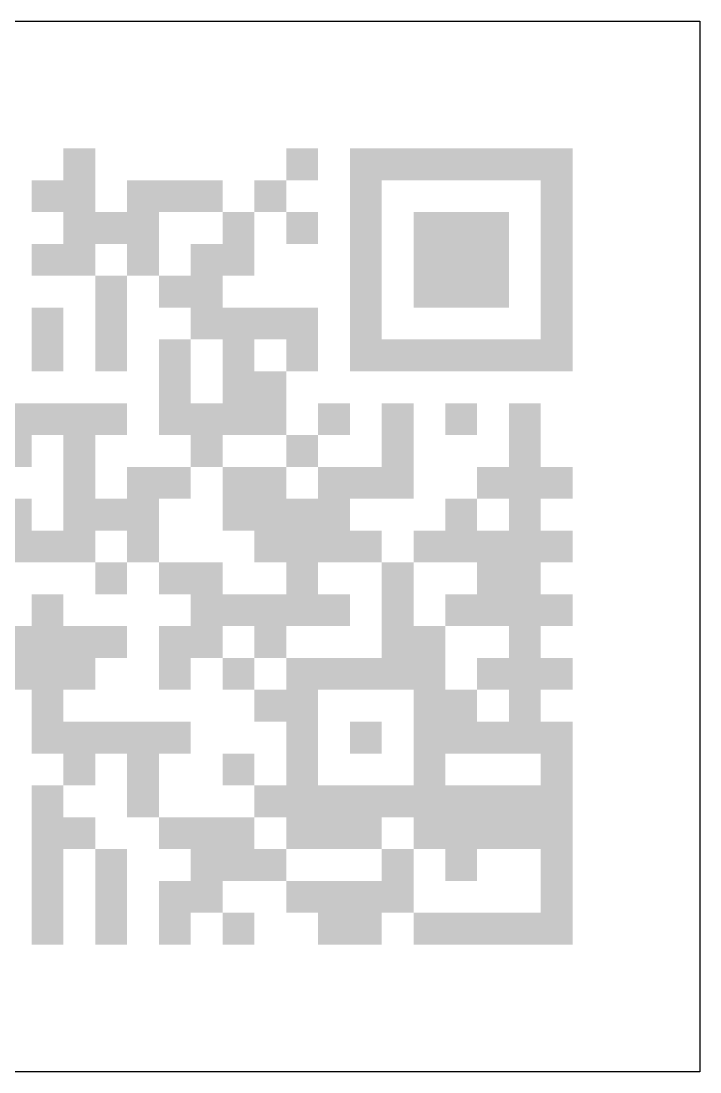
# Paper-space layout 'A3 - Landscape' of a CAD drawing. Header units: millimetres. Extents: x 0 to 420, y 0 to 297.
# Drawn here: x 379.3 to 385.7, y 23.55 to 33.45 of the extents above; entities that cross this region are included whole.
import ezdxf
from ezdxf.enums import TextEntityAlignment as Align

# ---------------------------------------------------------------- set-up
doc = ezdxf.new("R2010")
doc.units = ezdxf.units.MM
for name, color, linetype in [('CDL_TITLE_BLOCK', 7, 'Continuous'), ('CDL_TITLE_BLOCK_CYAN', 4, 'Continuous'), ('CDL_TITLE_BLOCK_RED', 1, 'Continuous')]:
    doc.layers.add(name, color=color, linetype=linetype)
doc.styles.add('RHI_HEADER2017-H1_5', font='arial.ttf', dxfattribs={"height": 1.5})
doc.styles.add('RHI_HEADER2017-H2', font='arial.ttf', dxfattribs={"height": 2})
doc.styles.add('RHI_HEADER2017-H3', font='arial.ttf', dxfattribs={"height": 3})
doc.styles.add('RHI_HEADER2017-H4', font='arial.ttf', dxfattribs={"height": 4})

# ---------------------------------------------------------------- blocks, each defined once
blk = doc.blocks.new('LANDSCAPE_DIN_TITLEBLOCK_REV07_ISO7200')
at = {"layer": 'CDL_TITLE_BLOCK_CYAN'}
h = blk.add_hatch(color=256, dxfattribs=at)
h.dxf.hatch_style = 1
h.paths.add_polyline_path([(-30, 21.9509), (-30, 22.2509), (-30.3, 22.2509), (-30.3, 21.9509)])
h = blk.add_hatch(color=256, dxfattribs=at)
h.dxf.hatch_style = 1
h.paths.add_polyline_path([(-27.9, 21.9509), (-27.9, 22.2509), (-28.2, 22.2509), (-28.2, 21.9509)])
h = blk.add_hatch(color=256, dxfattribs=at)
h.dxf.hatch_style = 1
h.paths.add_polyline_path([(-27.3, 21.9509), (-27.3, 22.2509), (-27.6, 22.2509), (-27.6, 21.9509)])
h = blk.add_hatch(color=256, dxfattribs=at)
h.dxf.hatch_style = 1
h.paths.add_polyline_path([(-27, 22.2509), (-27.3, 22.2509), (-27.3, 21.9509), (-27, 21.9509)])
h = blk.add_hatch(color=256, dxfattribs=at)
h.dxf.hatch_style = 1
h.paths.add_polyline_path([(-26.7, 22.2509), (-27, 22.2509), (-27, 21.9509), (-26.7, 21.9509)])
h = blk.add_hatch(color=256, dxfattribs=at)
h.dxf.hatch_style = 1
h.paths.add_polyline_path([(-26.4, 22.2509), (-26.7, 22.2509), (-26.7, 21.9509), (-26.4, 21.9509)])
h = blk.add_hatch(color=256, dxfattribs=at)
h.dxf.hatch_style = 1
h.paths.add_polyline_path([(-26.1, 21.9509), (-26.1, 22.2509), (-26.4, 22.2509), (-26.4, 21.9509)])
h = blk.add_hatch(color=256, dxfattribs=at)
h.dxf.hatch_style = 1
h.paths.add_polyline_path([(-25.8, 22.2509), (-26.1, 22.2509), (-26.1, 21.9509), (-25.8, 21.9509)])
h = blk.add_hatch(color=256, dxfattribs=at)
h.dxf.hatch_style = 1
h.paths.add_polyline_path([(-25.8, 21.9509), (-25.5, 21.9509), (-25.5, 22.2509), (-25.8, 22.2509)])
h = blk.add_hatch(color=256, dxfattribs=at)
h.dxf.hatch_style = 1
h.paths.add_polyline_path([(-30.3, 21.9509), (-30.6, 21.9509), (-30.6, 21.6509), (-30.3, 21.6509)])
h = blk.add_hatch(color=256, dxfattribs=at)
h.dxf.hatch_style = 1
h.paths.add_polyline_path([(-30, 21.6509), (-30, 21.9509), (-30.3, 21.9509), (-30.3, 21.6509)])
h = blk.add_hatch(color=256, dxfattribs=at)
h.dxf.hatch_style = 1
h.paths.add_polyline_path([(-29.7, 21.6509), (-29.4, 21.6509), (-29.4, 21.9509), (-29.7, 21.9509)])
h = blk.add_hatch(color=256, dxfattribs=at)
h.dxf.hatch_style = 1
h.paths.add_polyline_path([(-29.4, 21.6509), (-29.1, 21.6509), (-29.1, 21.9509), (-29.4, 21.9509)])
h = blk.add_hatch(color=256, dxfattribs=at)
h.dxf.hatch_style = 1
h.paths.add_polyline_path([(-28.8, 21.6509), (-28.8, 21.9509), (-29.1, 21.9509), (-29.1, 21.6509)])
h = blk.add_hatch(color=256, dxfattribs=at)
h.dxf.hatch_style = 1
h.paths.add_polyline_path([(-28.5, 21.6509), (-28.2, 21.6509), (-28.2, 21.9509), (-28.5, 21.9509)])
h = blk.add_hatch(color=256, dxfattribs=at)
h.dxf.hatch_style = 1
h.paths.add_polyline_path([(-27.3, 21.9509), (-27.6, 21.9509), (-27.6, 21.6509), (-27.3, 21.6509)])
h = blk.add_hatch(color=256, dxfattribs=at)
h.dxf.hatch_style = 1
h.paths.add_polyline_path([(-25.8, 21.9509), (-25.8, 21.6509), (-25.5, 21.6509), (-25.5, 21.9509)])
h = blk.add_hatch(color=256, dxfattribs=at)
h.dxf.hatch_style = 1
h.paths.add_polyline_path([(-30, 21.6509), (-30.3, 21.6509), (-30.3, 21.3509), (-30, 21.3509)])
h = blk.add_hatch(color=256, dxfattribs=at)
h.dxf.hatch_style = 1
h.paths.add_polyline_path([(-29.7, 21.3509), (-29.7, 21.6509), (-30, 21.6509), (-30, 21.3509)])
h = blk.add_hatch(color=256, dxfattribs=at)
h.dxf.hatch_style = 1
h.paths.add_polyline_path([(-29.4, 21.6509), (-29.7, 21.6509), (-29.7, 21.3509), (-29.4, 21.3509)])
h = blk.add_hatch(color=256, dxfattribs=at)
h.dxf.hatch_style = 1
h.paths.add_polyline_path([(-28.8, 21.6509), (-28.8, 21.3509), (-28.5, 21.3509), (-28.5, 21.6509)])
h = blk.add_hatch(color=256, dxfattribs=at)
h.dxf.hatch_style = 1
h.paths.add_polyline_path([(-28.2, 21.3509), (-27.9, 21.3509), (-27.9, 21.6509), (-28.2, 21.6509)])
h = blk.add_hatch(color=256, dxfattribs=at)
h.dxf.hatch_style = 1
h.paths.add_polyline_path([(-27.3, 21.6509), (-27.6, 21.6509), (-27.6, 21.3509), (-27.3, 21.3509)])
h = blk.add_hatch(color=256, dxfattribs=at)
h.dxf.hatch_style = 1
h.paths.add_polyline_path([(-26.7, 21.6509), (-27, 21.6509), (-27, 21.3509), (-26.7, 21.3509)])
h = blk.add_hatch(color=256, dxfattribs=at)
h.dxf.hatch_style = 1
h.paths.add_polyline_path([(-26.4, 21.6509), (-26.7, 21.6509), (-26.7, 21.3509), (-26.4, 21.3509)])
h = blk.add_hatch(color=256, dxfattribs=at)
h.dxf.hatch_style = 1
h.paths.add_polyline_path([(-26.1, 21.3509), (-26.1, 21.6509), (-26.4, 21.6509), (-26.4, 21.3509)])
h = blk.add_hatch(color=256, dxfattribs=at)
h.dxf.hatch_style = 1
h.paths.add_polyline_path([(-25.8, 21.3509), (-25.5, 21.3509), (-25.5, 21.6509), (-25.8, 21.6509)])
h = blk.add_hatch(color=256, dxfattribs=at)
h.dxf.hatch_style = 1
h.paths.add_polyline_path([(-30.3, 21.0509), (-30.3, 21.3509), (-30.6, 21.3509), (-30.6, 21.0509)])
h = blk.add_hatch(color=256, dxfattribs=at)
h.dxf.hatch_style = 1
h.paths.add_polyline_path([(-30, 21.0509), (-30, 21.3509), (-30.3, 21.3509), (-30.3, 21.0509)])
h = blk.add_hatch(color=256, dxfattribs=at)
h.dxf.hatch_style = 1
h.paths.add_polyline_path([(-29.7, 21.3509), (-29.7, 21.0509), (-29.4, 21.0509), (-29.4, 21.3509)])
h = blk.add_hatch(color=256, dxfattribs=at)
h.dxf.hatch_style = 1
h.paths.add_polyline_path([(-28.8, 21.0509), (-28.8, 21.3509), (-29.1, 21.3509), (-29.1, 21.0509)])
h = blk.add_hatch(color=256, dxfattribs=at)
h.dxf.hatch_style = 1
h.paths.add_polyline_path([(-28.8, 21.3509), (-28.8, 21.0509), (-28.5, 21.0509), (-28.5, 21.3509)])
h = blk.add_hatch(color=256, dxfattribs=at)
h.dxf.hatch_style = 1
h.paths.add_polyline_path([(-27.6, 21.3509), (-27.6, 21.0509), (-27.3, 21.0509), (-27.3, 21.3509)])
h = blk.add_hatch(color=256, dxfattribs=at)
h.dxf.hatch_style = 1
h.paths.add_polyline_path([(-26.7, 21.3509), (-27, 21.3509), (-27, 21.0509), (-26.7, 21.0509)])
h = blk.add_hatch(color=256, dxfattribs=at)
h.dxf.hatch_style = 1
h.paths.add_polyline_path([(-26.4, 21.3509), (-26.7, 21.3509), (-26.7, 21.0509), (-26.4, 21.0509)])
h = blk.add_hatch(color=256, dxfattribs=at)
h.dxf.hatch_style = 1
h.paths.add_polyline_path([(-26.1, 21.0509), (-26.1, 21.3509), (-26.4, 21.3509), (-26.4, 21.0509)])
h = blk.add_hatch(color=256, dxfattribs=at)
h.dxf.hatch_style = 1
h.paths.add_polyline_path([(-25.8, 21.3509), (-25.8, 21.0509), (-25.5, 21.0509), (-25.5, 21.3509)])
h = blk.add_hatch(color=256, dxfattribs=at)
h.dxf.hatch_style = 1
h.paths.add_polyline_path([(-29.7, 21.0509), (-30, 21.0509), (-30, 20.7509), (-29.7, 20.7509)])
h = blk.add_hatch(color=256, dxfattribs=at)
h.dxf.hatch_style = 1
h.paths.add_polyline_path([(-29.1, 20.7509), (-29.1, 21.0509), (-29.4, 21.0509), (-29.4, 20.7509)])
h = blk.add_hatch(color=256, dxfattribs=at)
h.dxf.hatch_style = 1
h.paths.add_polyline_path([(-28.8, 20.7509), (-28.8, 21.0509), (-29.1, 21.0509), (-29.1, 20.7509)])
h = blk.add_hatch(color=256, dxfattribs=at)
h.dxf.hatch_style = 1
h.paths.add_polyline_path([(-27.6, 21.0509), (-27.6, 20.7509), (-27.3, 20.7509), (-27.3, 21.0509)])
h = blk.add_hatch(color=256, dxfattribs=at)
h.dxf.hatch_style = 1
h.paths.add_polyline_path([(-26.7, 21.0509), (-27, 21.0509), (-27, 20.7509), (-26.7, 20.7509)])
h = blk.add_hatch(color=256, dxfattribs=at)
h.dxf.hatch_style = 1
h.paths.add_polyline_path([(-26.4, 21.0509), (-26.7, 21.0509), (-26.7, 20.7509), (-26.4, 20.7509)])
h = blk.add_hatch(color=256, dxfattribs=at)
h.dxf.hatch_style = 1
h.paths.add_polyline_path([(-26.1, 20.7509), (-26.1, 21.0509), (-26.4, 21.0509), (-26.4, 20.7509)])
h = blk.add_hatch(color=256, dxfattribs=at)
h.dxf.hatch_style = 1
h.paths.add_polyline_path([(-25.5, 21.0509), (-25.8, 21.0509), (-25.8, 20.7509), (-25.5, 20.7509)])
h = blk.add_hatch(color=256, dxfattribs=at)
h.dxf.hatch_style = 1
h.paths.add_polyline_path([(-30.6, 20.7509), (-30.6, 20.4509), (-30.3, 20.4509), (-30.3, 20.7509)])
h = blk.add_hatch(color=256, dxfattribs=at)
h.dxf.hatch_style = 1
h.paths.add_polyline_path([(-29.7, 20.4509), (-29.7, 20.7509), (-30, 20.7509), (-30, 20.4509)])
h = blk.add_hatch(color=256, dxfattribs=at)
h.dxf.hatch_style = 1
h.paths.add_polyline_path([(-28.8, 20.7509), (-29.1, 20.7509), (-29.1, 20.4509), (-28.8, 20.4509)])
h = blk.add_hatch(color=256, dxfattribs=at)
h.dxf.hatch_style = 1
h.paths.add_polyline_path([(-28.5, 20.4509), (-28.5, 20.7509), (-28.8, 20.7509), (-28.8, 20.4509)])
h = blk.add_hatch(color=256, dxfattribs=at)
h.dxf.hatch_style = 1
h.paths.add_polyline_path([(-28.2, 20.4509), (-28.2, 20.7509), (-28.5, 20.7509), (-28.5, 20.4509)])
h = blk.add_hatch(color=256, dxfattribs=at)
h.dxf.hatch_style = 1
h.paths.add_polyline_path([(-27.9, 20.4509), (-27.9, 20.7509), (-28.2, 20.7509), (-28.2, 20.4509)])
h = blk.add_hatch(color=256, dxfattribs=at)
h.dxf.hatch_style = 1
h.paths.add_polyline_path([(-27.6, 20.7509), (-27.6, 20.4509), (-27.3, 20.4509), (-27.3, 20.7509)])
h = blk.add_hatch(color=256, dxfattribs=at)
h.dxf.hatch_style = 1
h.paths.add_polyline_path([(-25.5, 20.7509), (-25.8, 20.7509), (-25.8, 20.4509), (-25.5, 20.4509)])
h = blk.add_hatch(color=256, dxfattribs=at)
h.dxf.hatch_style = 1
h.paths.add_polyline_path([(-30.6, 20.1509), (-30.3, 20.1509), (-30.3, 20.4509), (-30.6, 20.4509)])
h = blk.add_hatch(color=256, dxfattribs=at)
h.dxf.hatch_style = 1
h.paths.add_polyline_path([(-29.7, 20.1509), (-29.7, 20.4509), (-30, 20.4509), (-30, 20.1509)])
h = blk.add_hatch(color=256, dxfattribs=at)
h.dxf.hatch_style = 1
h.paths.add_polyline_path([(-29.1, 20.1509), (-29.1, 20.4509), (-29.4, 20.4509), (-29.4, 20.1509)])
h = blk.add_hatch(color=256, dxfattribs=at)
h.dxf.hatch_style = 1
h.paths.add_polyline_path([(-28.5, 20.4509), (-28.8, 20.4509), (-28.8, 20.1509), (-28.5, 20.1509)])
h = blk.add_hatch(color=256, dxfattribs=at)
h.dxf.hatch_style = 1
h.paths.add_polyline_path([(-28.2, 20.4509), (-28.2, 20.1509), (-27.9, 20.1509), (-27.9, 20.4509)])
h = blk.add_hatch(color=256, dxfattribs=at)
h.dxf.hatch_style = 1
h.paths.add_polyline_path([(-27.3, 20.1509), (-27.3, 20.4509), (-27.6, 20.4509), (-27.6, 20.1509)])
h = blk.add_hatch(color=256, dxfattribs=at)
h.dxf.hatch_style = 1
h.paths.add_polyline_path([(-27, 20.4509), (-27.3, 20.4509), (-27.3, 20.1509), (-27, 20.1509)])
h = blk.add_hatch(color=256, dxfattribs=at)
h.dxf.hatch_style = 1
h.paths.add_polyline_path([(-26.7, 20.1509), (-26.7, 20.4509), (-27, 20.4509), (-27, 20.1509)])
h = blk.add_hatch(color=256, dxfattribs=at)
h.dxf.hatch_style = 1
h.paths.add_polyline_path([(-26.4, 20.1509), (-26.4, 20.4509), (-26.7, 20.4509), (-26.7, 20.1509)])
h = blk.add_hatch(color=256, dxfattribs=at)
h.dxf.hatch_style = 1
h.paths.add_polyline_path([(-26.1, 20.4509), (-26.4, 20.4509), (-26.4, 20.1509), (-26.1, 20.1509)])
h = blk.add_hatch(color=256, dxfattribs=at)
h.dxf.hatch_style = 1
h.paths.add_polyline_path([(-26.1, 20.4509), (-26.1, 20.1509), (-25.8, 20.1509), (-25.8, 20.4509)])
h = blk.add_hatch(color=256, dxfattribs=at)
h.dxf.hatch_style = 1
h.paths.add_polyline_path([(-25.8, 20.4509), (-25.8, 20.1509), (-25.5, 20.1509), (-25.5, 20.4509)])
h = blk.add_hatch(color=256, dxfattribs=at)
h.dxf.hatch_style = 1
h.paths.add_polyline_path([(-29.4, 19.8509), (-29.1, 19.8509), (-29.1, 20.1509), (-29.4, 20.1509)])
h = blk.add_hatch(color=256, dxfattribs=at)
h.dxf.hatch_style = 1
h.paths.add_polyline_path([(-28.5, 19.8509), (-28.5, 20.1509), (-28.8, 20.1509), (-28.8, 19.8509)])
h = blk.add_hatch(color=256, dxfattribs=at)
h.dxf.hatch_style = 1
h.paths.add_polyline_path([(-28.2, 20.1509), (-28.5, 20.1509), (-28.5, 19.8509), (-28.2, 19.8509)])
h = blk.add_hatch(color=256, dxfattribs=at)
h.dxf.hatch_style = 1
h.paths.add_polyline_path([(-30.6, 19.5509), (-30.6, 19.8509), (-30.9, 19.8509), (-30.9, 19.5509)])
h = blk.add_hatch(color=256, dxfattribs=at)
h.dxf.hatch_style = 1
h.paths.add_polyline_path([(-30.3, 19.5509), (-30.3, 19.8509), (-30.6, 19.8509), (-30.6, 19.5509)])
h = blk.add_hatch(color=256, dxfattribs=at)
h.dxf.hatch_style = 1
h.paths.add_polyline_path([(-30, 19.8509), (-30.3, 19.8509), (-30.3, 19.5509), (-30, 19.5509)])
h = blk.add_hatch(color=256, dxfattribs=at)
h.dxf.hatch_style = 1
h.paths.add_polyline_path([(-29.7, 19.8509), (-30, 19.8509), (-30, 19.5509), (-29.7, 19.5509)])
h = blk.add_hatch(color=256, dxfattribs=at)
h.dxf.hatch_style = 1
h.paths.add_polyline_path([(-29.4, 19.5509), (-29.1, 19.5509), (-29.1, 19.8509), (-29.4, 19.8509)])
h = blk.add_hatch(color=256, dxfattribs=at)
h.dxf.hatch_style = 1
h.paths.add_polyline_path([(-29.1, 19.5509), (-28.8, 19.5509), (-28.8, 19.8509), (-29.1, 19.8509)])
h = blk.add_hatch(color=256, dxfattribs=at)
h.dxf.hatch_style = 1
h.paths.add_polyline_path([(-28.8, 19.8509), (-28.8, 19.5509), (-28.5, 19.5509), (-28.5, 19.8509)])
h = blk.add_hatch(color=256, dxfattribs=at)
h.dxf.hatch_style = 1
h.paths.add_polyline_path([(-28.2, 19.5509), (-28.2, 19.8509), (-28.5, 19.8509), (-28.5, 19.5509)])
h = blk.add_hatch(color=256, dxfattribs=at)
h.dxf.hatch_style = 1
h.paths.add_polyline_path([(-27.6, 19.5509), (-27.6, 19.8509), (-27.9, 19.8509), (-27.9, 19.5509)])
h = blk.add_hatch(color=256, dxfattribs=at)
h.dxf.hatch_style = 1
h.paths.add_polyline_path([(-27, 19.5509), (-27, 19.8509), (-27.3, 19.8509), (-27.3, 19.5509)])
h = blk.add_hatch(color=256, dxfattribs=at)
h.dxf.hatch_style = 1
h.paths.add_polyline_path([(-26.4, 19.8509), (-26.7, 19.8509), (-26.7, 19.5509), (-26.4, 19.5509)])
h = blk.add_hatch(color=256, dxfattribs=at)
h.dxf.hatch_style = 1
h.paths.add_polyline_path([(-25.8, 19.5509), (-25.8, 19.8509), (-26.1, 19.8509), (-26.1, 19.5509)])
h = blk.add_hatch(color=256, dxfattribs=at)
h.dxf.hatch_style = 1
h.paths.add_polyline_path([(-30.6, 19.2509), (-30.6, 19.5509), (-30.9, 19.5509), (-30.9, 19.2509)])
h = blk.add_hatch(color=256, dxfattribs=at)
h.dxf.hatch_style = 1
h.paths.add_polyline_path([(-30, 19.5509), (-30.3, 19.5509), (-30.3, 19.2509), (-30, 19.2509)])
h = blk.add_hatch(color=256, dxfattribs=at)
h.dxf.hatch_style = 1
h.paths.add_polyline_path([(-29.1, 19.2509), (-28.8, 19.2509), (-28.8, 19.5509), (-29.1, 19.5509)])
h = blk.add_hatch(color=256, dxfattribs=at)
h.dxf.hatch_style = 1
h.paths.add_polyline_path([(-28.2, 19.2509), (-27.9, 19.2509), (-27.9, 19.5509), (-28.2, 19.5509)])
h = blk.add_hatch(color=256, dxfattribs=at)
h.dxf.hatch_style = 1
h.paths.add_polyline_path([(-27, 19.2509), (-27, 19.5509), (-27.3, 19.5509), (-27.3, 19.2509)])
h = blk.add_hatch(color=256, dxfattribs=at)
h.dxf.hatch_style = 1
h.paths.add_polyline_path([(-25.8, 19.2509), (-25.8, 19.5509), (-26.1, 19.5509), (-26.1, 19.2509)])
h = blk.add_hatch(color=256, dxfattribs=at)
h.dxf.hatch_style = 1
h.paths.add_polyline_path([(-30, 19.2509), (-30.3, 19.2509), (-30.3, 18.9509), (-30, 18.9509)])
h = blk.add_hatch(color=256, dxfattribs=at)
h.dxf.hatch_style = 1
h.paths.add_polyline_path([(-29.4, 18.9509), (-29.4, 19.2509), (-29.7, 19.2509), (-29.7, 18.9509)])
h = blk.add_hatch(color=256, dxfattribs=at)
h.dxf.hatch_style = 1
h.paths.add_polyline_path([(-29.1, 18.9509), (-29.1, 19.2509), (-29.4, 19.2509), (-29.4, 18.9509)])
h = blk.add_hatch(color=256, dxfattribs=at)
h.dxf.hatch_style = 1
h.paths.add_polyline_path([(-28.5, 18.9509), (-28.5, 19.2509), (-28.8, 19.2509), (-28.8, 18.9509)])
h = blk.add_hatch(color=256, dxfattribs=at)
h.dxf.hatch_style = 1
h.paths.add_polyline_path([(-28.2, 18.9509), (-28.2, 19.2509), (-28.5, 19.2509), (-28.5, 18.9509)])
h = blk.add_hatch(color=256, dxfattribs=at)
h.dxf.hatch_style = 1
h.paths.add_polyline_path([(-27.6, 18.9509), (-27.6, 19.2509), (-27.9, 19.2509), (-27.9, 18.9509)])
h = blk.add_hatch(color=256, dxfattribs=at)
h.dxf.hatch_style = 1
h.paths.add_polyline_path([(-27.3, 18.9509), (-27.3, 19.2509), (-27.6, 19.2509), (-27.6, 18.9509)])
h = blk.add_hatch(color=256, dxfattribs=at)
h.dxf.hatch_style = 1
h.paths.add_polyline_path([(-27, 18.9509), (-27, 19.2509), (-27.3, 19.2509), (-27.3, 18.9509)])
h = blk.add_hatch(color=256, dxfattribs=at)
h.dxf.hatch_style = 1
h.paths.add_polyline_path([(-26.1, 18.9509), (-26.1, 19.2509), (-26.4, 19.2509), (-26.4, 18.9509)])
h = blk.add_hatch(color=256, dxfattribs=at)
h.dxf.hatch_style = 1
h.paths.add_polyline_path([(-26.1, 18.9509), (-25.8, 18.9509), (-25.8, 19.2509), (-26.1, 19.2509)])
h = blk.add_hatch(color=256, dxfattribs=at)
h.dxf.hatch_style = 1
h.paths.add_polyline_path([(-25.8, 18.9509), (-25.5, 18.9509), (-25.5, 19.2509), (-25.8, 19.2509)])
h = blk.add_hatch(color=256, dxfattribs=at)
h.dxf.hatch_style = 1
h.paths.add_polyline_path([(-30.9, 18.9509), (-30.9, 18.6509), (-30.6, 18.6509), (-30.6, 18.9509)])
h = blk.add_hatch(color=256, dxfattribs=at)
h.dxf.hatch_style = 1
h.paths.add_polyline_path([(-30.3, 18.9509), (-30.3, 18.6509), (-30, 18.6509), (-30, 18.9509)])
h = blk.add_hatch(color=256, dxfattribs=at)
h.dxf.hatch_style = 1
h.paths.add_polyline_path([(-30, 18.6509), (-29.7, 18.6509), (-29.7, 18.9509), (-30, 18.9509)])
h = blk.add_hatch(color=256, dxfattribs=at)
h.dxf.hatch_style = 1
h.paths.add_polyline_path([(-29.4, 18.9509), (-29.7, 18.9509), (-29.7, 18.6509), (-29.4, 18.6509)])
h = blk.add_hatch(color=256, dxfattribs=at)
h.dxf.hatch_style = 1
h.paths.add_polyline_path([(-28.8, 18.9509), (-28.8, 18.6509), (-28.5, 18.6509), (-28.5, 18.9509)])
h = blk.add_hatch(color=256, dxfattribs=at)
h.dxf.hatch_style = 1
h.paths.add_polyline_path([(-28.2, 18.9509), (-28.5, 18.9509), (-28.5, 18.6509), (-28.2, 18.6509)])
h = blk.add_hatch(color=256, dxfattribs=at)
h.dxf.hatch_style = 1
h.paths.add_polyline_path([(-27.9, 18.6509), (-27.9, 18.9509), (-28.2, 18.9509), (-28.2, 18.6509)])
h = blk.add_hatch(color=256, dxfattribs=at)
h.dxf.hatch_style = 1
h.paths.add_polyline_path([(-27.6, 18.6509), (-27.6, 18.9509), (-27.9, 18.9509), (-27.9, 18.6509)])
h = blk.add_hatch(color=256, dxfattribs=at)
h.dxf.hatch_style = 1
h.paths.add_polyline_path([(-26.4, 18.9509), (-26.7, 18.9509), (-26.7, 18.6509), (-26.4, 18.6509)])
h = blk.add_hatch(color=256, dxfattribs=at)
h.dxf.hatch_style = 1
h.paths.add_polyline_path([(-26.1, 18.6509), (-25.8, 18.6509), (-25.8, 18.9509), (-26.1, 18.9509)])
h = blk.add_hatch(color=256, dxfattribs=at)
h.dxf.hatch_style = 1
h.paths.add_polyline_path([(-30.6, 18.6509), (-30.9, 18.6509), (-30.9, 18.3509), (-30.6, 18.3509)])
h = blk.add_hatch(color=256, dxfattribs=at)
h.dxf.hatch_style = 1
h.paths.add_polyline_path([(-30.3, 18.3509), (-30.3, 18.6509), (-30.6, 18.6509), (-30.6, 18.3509)])
h = blk.add_hatch(color=256, dxfattribs=at)
h.dxf.hatch_style = 1
h.paths.add_polyline_path([(-30.3, 18.6509), (-30.3, 18.3509), (-30, 18.3509), (-30, 18.6509)])
h = blk.add_hatch(color=256, dxfattribs=at)
h.dxf.hatch_style = 1
h.paths.add_polyline_path([(-29.7, 18.6509), (-29.7, 18.3509), (-29.4, 18.3509), (-29.4, 18.6509)])
h = blk.add_hatch(color=256, dxfattribs=at)
h.dxf.hatch_style = 1
h.paths.add_polyline_path([(-28.2, 18.3509), (-28.2, 18.6509), (-28.5, 18.6509), (-28.5, 18.3509)])
h = blk.add_hatch(color=256, dxfattribs=at)
h.dxf.hatch_style = 1
h.paths.add_polyline_path([(-27.9, 18.6509), (-28.2, 18.6509), (-28.2, 18.3509), (-27.9, 18.3509)])
h = blk.add_hatch(color=256, dxfattribs=at)
h.dxf.hatch_style = 1
h.paths.add_polyline_path([(-27.6, 18.3509), (-27.6, 18.6509), (-27.9, 18.6509), (-27.9, 18.3509)])
h = blk.add_hatch(color=256, dxfattribs=at)
h.dxf.hatch_style = 1
h.paths.add_polyline_path([(-27.3, 18.3509), (-27.3, 18.6509), (-27.6, 18.6509), (-27.6, 18.3509)])
h = blk.add_hatch(color=256, dxfattribs=at)
h.dxf.hatch_style = 1
h.paths.add_polyline_path([(-26.7, 18.6509), (-27, 18.6509), (-27, 18.3509), (-26.7, 18.3509)])
h = blk.add_hatch(color=256, dxfattribs=at)
h.dxf.hatch_style = 1
h.paths.add_polyline_path([(-26.4, 18.6509), (-26.7, 18.6509), (-26.7, 18.3509), (-26.4, 18.3509)])
h = blk.add_hatch(color=256, dxfattribs=at)
h.dxf.hatch_style = 1
h.paths.add_polyline_path([(-26.4, 18.3509), (-26.1, 18.3509), (-26.1, 18.6509), (-26.4, 18.6509)])
h = blk.add_hatch(color=256, dxfattribs=at)
h.dxf.hatch_style = 1
h.paths.add_polyline_path([(-26.1, 18.3509), (-25.8, 18.3509), (-25.8, 18.6509), (-26.1, 18.6509)])
h = blk.add_hatch(color=256, dxfattribs=at)
h.dxf.hatch_style = 1
h.paths.add_polyline_path([(-25.5, 18.3509), (-25.5, 18.6509), (-25.8, 18.6509), (-25.8, 18.3509)])
h = blk.add_hatch(color=256, dxfattribs=at)
h.dxf.hatch_style = 1
h.paths.add_polyline_path([(-30, 18.3509), (-30, 18.0509), (-29.7, 18.0509), (-29.7, 18.3509)])
h = blk.add_hatch(color=256, dxfattribs=at)
h.dxf.hatch_style = 1
h.paths.add_polyline_path([(-29.1, 18.0509), (-29.1, 18.3509), (-29.4, 18.3509), (-29.4, 18.0509)])
h = blk.add_hatch(color=256, dxfattribs=at)
h.dxf.hatch_style = 1
h.paths.add_polyline_path([(-28.8, 18.0509), (-28.8, 18.3509), (-29.1, 18.3509), (-29.1, 18.0509)])
h = blk.add_hatch(color=256, dxfattribs=at)
h.dxf.hatch_style = 1
h.paths.add_polyline_path([(-28.2, 18.0509), (-27.9, 18.0509), (-27.9, 18.3509), (-28.2, 18.3509)])
h = blk.add_hatch(color=256, dxfattribs=at)
h.dxf.hatch_style = 1
h.paths.add_polyline_path([(-27, 18.0509), (-27, 18.3509), (-27.3, 18.3509), (-27.3, 18.0509)])
h = blk.add_hatch(color=256, dxfattribs=at)
h.dxf.hatch_style = 1
h.paths.add_polyline_path([(-26.4, 18.3509), (-26.4, 18.0509), (-26.1, 18.0509), (-26.1, 18.3509)])
h = blk.add_hatch(color=256, dxfattribs=at)
h.dxf.hatch_style = 1
h.paths.add_polyline_path([(-26.1, 18.3509), (-26.1, 18.0509), (-25.8, 18.0509), (-25.8, 18.3509)])
h = blk.add_hatch(color=256, dxfattribs=at)
h.dxf.hatch_style = 1
h.paths.add_polyline_path([(-30.3, 17.7509), (-30.3, 18.0509), (-30.6, 18.0509), (-30.6, 17.7509)])
h = blk.add_hatch(color=256, dxfattribs=at)
h.dxf.hatch_style = 1
h.paths.add_polyline_path([(-28.8, 17.7509), (-28.8, 18.0509), (-29.1, 18.0509), (-29.1, 17.7509)])
h = blk.add_hatch(color=256, dxfattribs=at)
h.dxf.hatch_style = 1
h.paths.add_polyline_path([(-28.5, 18.0509), (-28.8, 18.0509), (-28.8, 17.7509), (-28.5, 17.7509)])
h = blk.add_hatch(color=256, dxfattribs=at)
h.dxf.hatch_style = 1
h.paths.add_polyline_path([(-28.2, 18.0509), (-28.5, 18.0509), (-28.5, 17.7509), (-28.2, 17.7509)])
h = blk.add_hatch(color=256, dxfattribs=at)
h.dxf.hatch_style = 1
h.paths.add_polyline_path([(-28.2, 18.0509), (-28.2, 17.7509), (-27.9, 17.7509), (-27.9, 18.0509)])
h = blk.add_hatch(color=256, dxfattribs=at)
h.dxf.hatch_style = 1
h.paths.add_polyline_path([(-27.9, 17.7509), (-27.6, 17.7509), (-27.6, 18.0509), (-27.9, 18.0509)])
h = blk.add_hatch(color=256, dxfattribs=at)
h.dxf.hatch_style = 1
h.paths.add_polyline_path([(-27, 18.0509), (-27.3, 18.0509), (-27.3, 17.7509), (-27, 17.7509)])
h = blk.add_hatch(color=256, dxfattribs=at)
h.dxf.hatch_style = 1
h.paths.add_polyline_path([(-26.7, 18.0509), (-26.7, 17.7509), (-26.4, 17.7509), (-26.4, 18.0509)])
h = blk.add_hatch(color=256, dxfattribs=at)
h.dxf.hatch_style = 1
h.paths.add_polyline_path([(-26.1, 18.0509), (-26.4, 18.0509), (-26.4, 17.7509), (-26.1, 17.7509)])
h = blk.add_hatch(color=256, dxfattribs=at)
h.dxf.hatch_style = 1
h.paths.add_polyline_path([(-25.8, 18.0509), (-26.1, 18.0509), (-26.1, 17.7509), (-25.8, 17.7509)])
h = blk.add_hatch(color=256, dxfattribs=at)
h.dxf.hatch_style = 1
h.paths.add_polyline_path([(-25.8, 17.7509), (-25.5, 17.7509), (-25.5, 18.0509), (-25.8, 18.0509)])
h = blk.add_hatch(color=256, dxfattribs=at)
h.dxf.hatch_style = 1
h.paths.add_polyline_path([(-30.6, 17.4509), (-30.6, 17.7509), (-30.9, 17.7509), (-30.9, 17.4509)])
h = blk.add_hatch(color=256, dxfattribs=at)
h.dxf.hatch_style = 1
h.paths.add_polyline_path([(-30.3, 17.7509), (-30.6, 17.7509), (-30.6, 17.4509), (-30.3, 17.4509)])
h = blk.add_hatch(color=256, dxfattribs=at)
h.dxf.hatch_style = 1
h.paths.add_polyline_path([(-30, 17.4509), (-30, 17.7509), (-30.3, 17.7509), (-30.3, 17.4509)])
h = blk.add_hatch(color=256, dxfattribs=at)
h.dxf.hatch_style = 1
h.paths.add_polyline_path([(-30, 17.4509), (-29.7, 17.4509), (-29.7, 17.7509), (-30, 17.7509)])
h = blk.add_hatch(color=256, dxfattribs=at)
h.dxf.hatch_style = 1
h.paths.add_polyline_path([(-29.1, 17.4509), (-29.1, 17.7509), (-29.4, 17.7509), (-29.4, 17.4509)])
h = blk.add_hatch(color=256, dxfattribs=at)
h.dxf.hatch_style = 1
h.paths.add_polyline_path([(-28.8, 17.4509), (-28.8, 17.7509), (-29.1, 17.7509), (-29.1, 17.4509)])
h = blk.add_hatch(color=256, dxfattribs=at)
h.dxf.hatch_style = 1
h.paths.add_polyline_path([(-28.2, 17.7509), (-28.5, 17.7509), (-28.5, 17.4509), (-28.2, 17.4509)])
h = blk.add_hatch(color=256, dxfattribs=at)
h.dxf.hatch_style = 1
h.paths.add_polyline_path([(-27, 17.7509), (-27.3, 17.7509), (-27.3, 17.4509), (-27, 17.4509)])
h = blk.add_hatch(color=256, dxfattribs=at)
h.dxf.hatch_style = 1
h.paths.add_polyline_path([(-26.7, 17.7509), (-27, 17.7509), (-27, 17.4509), (-26.7, 17.4509)])
h = blk.add_hatch(color=256, dxfattribs=at)
h.dxf.hatch_style = 1
h.paths.add_polyline_path([(-25.8, 17.7509), (-26.1, 17.7509), (-26.1, 17.4509), (-25.8, 17.4509)])
h = blk.add_hatch(color=256, dxfattribs=at)
h.dxf.hatch_style = 1
h.paths.add_polyline_path([(-30.6, 17.1509), (-30.6, 17.4509), (-30.9, 17.4509), (-30.9, 17.1509)])
h = blk.add_hatch(color=256, dxfattribs=at)
h.dxf.hatch_style = 1
h.paths.add_polyline_path([(-30.3, 17.4509), (-30.6, 17.4509), (-30.6, 17.1509), (-30.3, 17.1509)])
h = blk.add_hatch(color=256, dxfattribs=at)
h.dxf.hatch_style = 1
h.paths.add_polyline_path([(-30, 17.4509), (-30.3, 17.4509), (-30.3, 17.1509), (-30, 17.1509)])
h = blk.add_hatch(color=256, dxfattribs=at)
h.dxf.hatch_style = 1
h.paths.add_polyline_path([(-29.4, 17.4509), (-29.4, 17.1509), (-29.1, 17.1509), (-29.1, 17.4509)])
h = blk.add_hatch(color=256, dxfattribs=at)
h.dxf.hatch_style = 1
h.paths.add_polyline_path([(-28.8, 17.1509), (-28.5, 17.1509), (-28.5, 17.4509), (-28.8, 17.4509)])
h = blk.add_hatch(color=256, dxfattribs=at)
h.dxf.hatch_style = 1
h.paths.add_polyline_path([(-27.9, 17.1509), (-27.9, 17.4509), (-28.2, 17.4509), (-28.2, 17.1509)])
h = blk.add_hatch(color=256, dxfattribs=at)
h.dxf.hatch_style = 1
h.paths.add_polyline_path([(-27.6, 17.4509), (-27.9, 17.4509), (-27.9, 17.1509), (-27.6, 17.1509)])
h = blk.add_hatch(color=256, dxfattribs=at)
h.dxf.hatch_style = 1
h.paths.add_polyline_path([(-27.3, 17.4509), (-27.6, 17.4509), (-27.6, 17.1509), (-27.3, 17.1509)])
h = blk.add_hatch(color=256, dxfattribs=at)
h.dxf.hatch_style = 1
h.paths.add_polyline_path([(-27, 17.4509), (-27.3, 17.4509), (-27.3, 17.1509), (-27, 17.1509)])
h = blk.add_hatch(color=256, dxfattribs=at)
h.dxf.hatch_style = 1
h.paths.add_polyline_path([(-26.7, 17.1509), (-26.7, 17.4509), (-27, 17.4509), (-27, 17.1509)])
h = blk.add_hatch(color=256, dxfattribs=at)
h.dxf.hatch_style = 1
h.paths.add_polyline_path([(-26.4, 17.4509), (-26.4, 17.1509), (-26.1, 17.1509), (-26.1, 17.4509)])
h = blk.add_hatch(color=256, dxfattribs=at)
h.dxf.hatch_style = 1
h.paths.add_polyline_path([(-25.8, 17.1509), (-25.8, 17.4509), (-26.1, 17.4509), (-26.1, 17.1509)])
h = blk.add_hatch(color=256, dxfattribs=at)
h.dxf.hatch_style = 1
h.paths.add_polyline_path([(-25.5, 17.4509), (-25.8, 17.4509), (-25.8, 17.1509), (-25.5, 17.1509)])
h = blk.add_hatch(color=256, dxfattribs=at)
h.dxf.hatch_style = 1
h.paths.add_polyline_path([(-30.6, 16.8509), (-30.3, 16.8509), (-30.3, 17.1509), (-30.6, 17.1509)])
h = blk.add_hatch(color=256, dxfattribs=at)
h.dxf.hatch_style = 1
h.paths.add_polyline_path([(-28.2, 17.1509), (-28.5, 17.1509), (-28.5, 16.8509), (-28.2, 16.8509)])
h = blk.add_hatch(color=256, dxfattribs=at)
h.dxf.hatch_style = 1
h.paths.add_polyline_path([(-27.9, 17.1509), (-28.2, 17.1509), (-28.2, 16.8509), (-27.9, 16.8509)])
h = blk.add_hatch(color=256, dxfattribs=at)
h.dxf.hatch_style = 1
h.paths.add_polyline_path([(-27, 16.8509), (-26.7, 16.8509), (-26.7, 17.1509), (-27, 17.1509)])
h = blk.add_hatch(color=256, dxfattribs=at)
h.dxf.hatch_style = 1
h.paths.add_polyline_path([(-26.4, 17.1509), (-26.7, 17.1509), (-26.7, 16.8509), (-26.4, 16.8509)])
h = blk.add_hatch(color=256, dxfattribs=at)
h.dxf.hatch_style = 1
h.paths.add_polyline_path([(-26.1, 17.1509), (-26.1, 16.8509), (-25.8, 16.8509), (-25.8, 17.1509)])
h = blk.add_hatch(color=256, dxfattribs=at)
h.dxf.hatch_style = 1
h.paths.add_polyline_path([(-30.3, 16.5509), (-30.3, 16.8509), (-30.6, 16.8509), (-30.6, 16.5509)])
h = blk.add_hatch(color=256, dxfattribs=at)
h.dxf.hatch_style = 1
h.paths.add_polyline_path([(-30, 16.5509), (-30, 16.8509), (-30.3, 16.8509), (-30.3, 16.5509)])
h = blk.add_hatch(color=256, dxfattribs=at)
h.dxf.hatch_style = 1
h.paths.add_polyline_path([(-29.7, 16.5509), (-29.7, 16.8509), (-30, 16.8509), (-30, 16.5509)])
h = blk.add_hatch(color=256, dxfattribs=at)
h.dxf.hatch_style = 1
h.paths.add_polyline_path([(-29.4, 16.5509), (-29.4, 16.8509), (-29.7, 16.8509), (-29.7, 16.5509)])
h = blk.add_hatch(color=256, dxfattribs=at)
h.dxf.hatch_style = 1
h.paths.add_polyline_path([(-29.4, 16.5509), (-29.1, 16.5509), (-29.1, 16.8509), (-29.4, 16.8509)])
h = blk.add_hatch(color=256, dxfattribs=at)
h.dxf.hatch_style = 1
h.paths.add_polyline_path([(-27.9, 16.8509), (-28.2, 16.8509), (-28.2, 16.5509), (-27.9, 16.5509)])
h = blk.add_hatch(color=256, dxfattribs=at)
h.dxf.hatch_style = 1
h.paths.add_polyline_path([(-27.3, 16.8509), (-27.6, 16.8509), (-27.6, 16.5509), (-27.3, 16.5509)])
h = blk.add_hatch(color=256, dxfattribs=at)
h.dxf.hatch_style = 1
h.paths.add_polyline_path([(-27, 16.5509), (-26.7, 16.5509), (-26.7, 16.8509), (-27, 16.8509)])
h = blk.add_hatch(color=256, dxfattribs=at)
h.dxf.hatch_style = 1
h.paths.add_polyline_path([(-26.4, 16.8509), (-26.7, 16.8509), (-26.7, 16.5509), (-26.4, 16.5509)])
h = blk.add_hatch(color=256, dxfattribs=at)
h.dxf.hatch_style = 1
h.paths.add_polyline_path([(-26.1, 16.8509), (-26.4, 16.8509), (-26.4, 16.5509), (-26.1, 16.5509)])
h = blk.add_hatch(color=256, dxfattribs=at)
h.dxf.hatch_style = 1
h.paths.add_polyline_path([(-26.1, 16.5509), (-25.8, 16.5509), (-25.8, 16.8509), (-26.1, 16.8509)])
h = blk.add_hatch(color=256, dxfattribs=at)
h.dxf.hatch_style = 1
h.paths.add_polyline_path([(-25.8, 16.5509), (-25.5, 16.5509), (-25.5, 16.8509), (-25.8, 16.8509)])
h = blk.add_hatch(color=256, dxfattribs=at)
h.dxf.hatch_style = 1
h.paths.add_polyline_path([(-30, 16.2509), (-30, 16.5509), (-30.3, 16.5509), (-30.3, 16.2509)])
h = blk.add_hatch(color=256, dxfattribs=at)
h.dxf.hatch_style = 1
h.paths.add_polyline_path([(-29.7, 16.2509), (-29.4, 16.2509), (-29.4, 16.5509), (-29.7, 16.5509)])
h = blk.add_hatch(color=256, dxfattribs=at)
h.dxf.hatch_style = 1
h.paths.add_polyline_path([(-28.5, 16.2509), (-28.5, 16.5509), (-28.8, 16.5509), (-28.8, 16.2509)])
h = blk.add_hatch(color=256, dxfattribs=at)
h.dxf.hatch_style = 1
h.paths.add_polyline_path([(-27.9, 16.5509), (-28.2, 16.5509), (-28.2, 16.2509), (-27.9, 16.2509)])
h = blk.add_hatch(color=256, dxfattribs=at)
h.dxf.hatch_style = 1
h.paths.add_polyline_path([(-27, 16.5509), (-27, 16.2509), (-26.7, 16.2509), (-26.7, 16.5509)])
h = blk.add_hatch(color=256, dxfattribs=at)
h.dxf.hatch_style = 1
h.paths.add_polyline_path([(-25.5, 16.2509), (-25.5, 16.5509), (-25.8, 16.5509), (-25.8, 16.2509)])
h = blk.add_hatch(color=256, dxfattribs=at)
h.dxf.hatch_style = 1
h.paths.add_polyline_path([(-30.6, 15.9509), (-30.3, 15.9509), (-30.3, 16.2509), (-30.6, 16.2509)])
h = blk.add_hatch(color=256, dxfattribs=at)
h.dxf.hatch_style = 1
h.paths.add_polyline_path([(-29.7, 16.2509), (-29.7, 15.9509), (-29.4, 15.9509), (-29.4, 16.2509)])
h = blk.add_hatch(color=256, dxfattribs=at)
h.dxf.hatch_style = 1
h.paths.add_polyline_path([(-28.2, 16.2509), (-28.5, 16.2509), (-28.5, 15.9509), (-28.2, 15.9509)])
h = blk.add_hatch(color=256, dxfattribs=at)
h.dxf.hatch_style = 1
h.paths.add_polyline_path([(-27.9, 15.9509), (-27.9, 16.2509), (-28.2, 16.2509), (-28.2, 15.9509)])
h = blk.add_hatch(color=256, dxfattribs=at)
h.dxf.hatch_style = 1
h.paths.add_polyline_path([(-27.6, 15.9509), (-27.6, 16.2509), (-27.9, 16.2509), (-27.9, 15.9509)])
h = blk.add_hatch(color=256, dxfattribs=at)
h.dxf.hatch_style = 1
h.paths.add_polyline_path([(-27.3, 16.2509), (-27.6, 16.2509), (-27.6, 15.9509), (-27.3, 15.9509)])
h = blk.add_hatch(color=256, dxfattribs=at)
h.dxf.hatch_style = 1
h.paths.add_polyline_path([(-27, 16.2509), (-27.3, 16.2509), (-27.3, 15.9509), (-27, 15.9509)])
h = blk.add_hatch(color=256, dxfattribs=at)
h.dxf.hatch_style = 1
h.paths.add_polyline_path([(-26.7, 16.2509), (-27, 16.2509), (-27, 15.9509), (-26.7, 15.9509)])
h = blk.add_hatch(color=256, dxfattribs=at)
h.dxf.hatch_style = 1
h.paths.add_polyline_path([(-26.4, 16.2509), (-26.7, 16.2509), (-26.7, 15.9509), (-26.4, 15.9509)])
h = blk.add_hatch(color=256, dxfattribs=at)
h.dxf.hatch_style = 1
h.paths.add_polyline_path([(-26.1, 16.2509), (-26.4, 16.2509), (-26.4, 15.9509), (-26.1, 15.9509)])
h = blk.add_hatch(color=256, dxfattribs=at)
h.dxf.hatch_style = 1
h.paths.add_polyline_path([(-25.8, 16.2509), (-26.1, 16.2509), (-26.1, 15.9509), (-25.8, 15.9509)])
h = blk.add_hatch(color=256, dxfattribs=at)
h.dxf.hatch_style = 1
h.paths.add_polyline_path([(-25.8, 15.9509), (-25.5, 15.9509), (-25.5, 16.2509), (-25.8, 16.2509)])
h = blk.add_hatch(color=256, dxfattribs=at)
h.dxf.hatch_style = 1
h.paths.add_polyline_path([(-30.6, 15.9509), (-30.6, 15.6509), (-30.3, 15.6509), (-30.3, 15.9509)])
h = blk.add_hatch(color=256, dxfattribs=at)
h.dxf.hatch_style = 1
h.paths.add_polyline_path([(-30.3, 15.9509), (-30.3, 15.6509), (-30, 15.6509), (-30, 15.9509)])
h = blk.add_hatch(color=256, dxfattribs=at)
h.dxf.hatch_style = 1
h.paths.add_polyline_path([(-29.1, 15.9509), (-29.4, 15.9509), (-29.4, 15.6509), (-29.1, 15.6509)])
h = blk.add_hatch(color=256, dxfattribs=at)
h.dxf.hatch_style = 1
h.paths.add_polyline_path([(-28.8, 15.9509), (-29.1, 15.9509), (-29.1, 15.6509), (-28.8, 15.6509)])
h = blk.add_hatch(color=256, dxfattribs=at)
h.dxf.hatch_style = 1
h.paths.add_polyline_path([(-28.5, 15.9509), (-28.8, 15.9509), (-28.8, 15.6509), (-28.5, 15.6509)])
h = blk.add_hatch(color=256, dxfattribs=at)
h.dxf.hatch_style = 1
h.paths.add_polyline_path([(-27.9, 15.6509), (-27.9, 15.9509), (-28.2, 15.9509), (-28.2, 15.6509)])
h = blk.add_hatch(color=256, dxfattribs=at)
h.dxf.hatch_style = 1
h.paths.add_polyline_path([(-27.6, 15.9509), (-27.9, 15.9509), (-27.9, 15.6509), (-27.6, 15.6509)])
h = blk.add_hatch(color=256, dxfattribs=at)
h.dxf.hatch_style = 1
h.paths.add_polyline_path([(-27.3, 15.6509), (-27.3, 15.9509), (-27.6, 15.9509), (-27.6, 15.6509)])
h = blk.add_hatch(color=256, dxfattribs=at)
h.dxf.hatch_style = 1
h.paths.add_polyline_path([(-27, 15.9509), (-27, 15.6509), (-26.7, 15.6509), (-26.7, 15.9509)])
h = blk.add_hatch(color=256, dxfattribs=at)
h.dxf.hatch_style = 1
h.paths.add_polyline_path([(-26.4, 15.9509), (-26.7, 15.9509), (-26.7, 15.6509), (-26.4, 15.6509)])
h = blk.add_hatch(color=256, dxfattribs=at)
h.dxf.hatch_style = 1
h.paths.add_polyline_path([(-26.4, 15.6509), (-26.1, 15.6509), (-26.1, 15.9509), (-26.4, 15.9509)])
h = blk.add_hatch(color=256, dxfattribs=at)
h.dxf.hatch_style = 1
h.paths.add_polyline_path([(-26.1, 15.6509), (-25.8, 15.6509), (-25.8, 15.9509), (-26.1, 15.9509)])
h = blk.add_hatch(color=256, dxfattribs=at)
h.dxf.hatch_style = 1
h.paths.add_polyline_path([(-25.5, 15.9509), (-25.8, 15.9509), (-25.8, 15.6509), (-25.5, 15.6509)])
h = blk.add_hatch(color=256, dxfattribs=at)
h.dxf.hatch_style = 1
h.paths.add_polyline_path([(-30.3, 15.6509), (-30.6, 15.6509), (-30.6, 15.3509), (-30.3, 15.3509)])
h = blk.add_hatch(color=256, dxfattribs=at)
h.dxf.hatch_style = 1
h.paths.add_polyline_path([(-29.7, 15.3509), (-29.7, 15.6509), (-30, 15.6509), (-30, 15.3509)])
h = blk.add_hatch(color=256, dxfattribs=at)
h.dxf.hatch_style = 1
h.paths.add_polyline_path([(-29.1, 15.3509), (-28.8, 15.3509), (-28.8, 15.6509), (-29.1, 15.6509)])
h = blk.add_hatch(color=256, dxfattribs=at)
h.dxf.hatch_style = 1
h.paths.add_polyline_path([(-28.5, 15.3509), (-28.5, 15.6509), (-28.8, 15.6509), (-28.8, 15.3509)])
h = blk.add_hatch(color=256, dxfattribs=at)
h.dxf.hatch_style = 1
h.paths.add_polyline_path([(-28.2, 15.6509), (-28.5, 15.6509), (-28.5, 15.3509), (-28.2, 15.3509)])
h = blk.add_hatch(color=256, dxfattribs=at)
h.dxf.hatch_style = 1
h.paths.add_polyline_path([(-27, 15.6509), (-27.3, 15.6509), (-27.3, 15.3509), (-27, 15.3509)])
h = blk.add_hatch(color=256, dxfattribs=at)
h.dxf.hatch_style = 1
h.paths.add_polyline_path([(-26.7, 15.3509), (-26.4, 15.3509), (-26.4, 15.6509), (-26.7, 15.6509)])
h = blk.add_hatch(color=256, dxfattribs=at)
h.dxf.hatch_style = 1
h.paths.add_polyline_path([(-25.8, 15.6509), (-25.8, 15.3509), (-25.5, 15.3509), (-25.5, 15.6509)])
h = blk.add_hatch(color=256, dxfattribs=at)
h.dxf.hatch_style = 1
h.paths.add_polyline_path([(-30.3, 15.3509), (-30.6, 15.3509), (-30.6, 15.0509), (-30.3, 15.0509)])
h = blk.add_hatch(color=256, dxfattribs=at)
h.dxf.hatch_style = 1
h.paths.add_polyline_path([(-29.7, 15.0509), (-29.7, 15.3509), (-30, 15.3509), (-30, 15.0509)])
h = blk.add_hatch(color=256, dxfattribs=at)
h.dxf.hatch_style = 1
h.paths.add_polyline_path([(-29.1, 15.3509), (-29.4, 15.3509), (-29.4, 15.0509), (-29.1, 15.0509)])
h = blk.add_hatch(color=256, dxfattribs=at)
h.dxf.hatch_style = 1
h.paths.add_polyline_path([(-29.1, 15.0509), (-28.8, 15.0509), (-28.8, 15.3509), (-29.1, 15.3509)])
h = blk.add_hatch(color=256, dxfattribs=at)
h.dxf.hatch_style = 1
h.paths.add_polyline_path([(-27.9, 15.3509), (-28.2, 15.3509), (-28.2, 15.0509), (-27.9, 15.0509)])
h = blk.add_hatch(color=256, dxfattribs=at)
h.dxf.hatch_style = 1
h.paths.add_polyline_path([(-27.6, 15.3509), (-27.9, 15.3509), (-27.9, 15.0509), (-27.6, 15.0509)])
h = blk.add_hatch(color=256, dxfattribs=at)
h.dxf.hatch_style = 1
h.paths.add_polyline_path([(-27.3, 15.3509), (-27.6, 15.3509), (-27.6, 15.0509), (-27.3, 15.0509)])
h = blk.add_hatch(color=256, dxfattribs=at)
h.dxf.hatch_style = 1
h.paths.add_polyline_path([(-27, 15.0509), (-27, 15.3509), (-27.3, 15.3509), (-27.3, 15.0509)])
h = blk.add_hatch(color=256, dxfattribs=at)
h.dxf.hatch_style = 1
h.paths.add_polyline_path([(-25.5, 15.0509), (-25.5, 15.3509), (-25.8, 15.3509), (-25.8, 15.0509)])
h = blk.add_hatch(color=256, dxfattribs=at)
h.dxf.hatch_style = 1
h.paths.add_polyline_path([(-30.3, 15.0509), (-30.6, 15.0509), (-30.6, 14.7509), (-30.3, 14.7509)])
h = blk.add_hatch(color=256, dxfattribs=at)
h.dxf.hatch_style = 1
h.paths.add_polyline_path([(-29.7, 15.0509), (-30, 15.0509), (-30, 14.7509), (-29.7, 14.7509)])
h = blk.add_hatch(color=256, dxfattribs=at)
h.dxf.hatch_style = 1
h.paths.add_polyline_path([(-29.4, 14.7509), (-29.1, 14.7509), (-29.1, 15.0509), (-29.4, 15.0509)])
h = blk.add_hatch(color=256, dxfattribs=at)
h.dxf.hatch_style = 1
h.paths.add_polyline_path([(-28.5, 15.0509), (-28.8, 15.0509), (-28.8, 14.7509), (-28.5, 14.7509)])
h = blk.add_hatch(color=256, dxfattribs=at)
h.dxf.hatch_style = 1
h.paths.add_polyline_path([(-27.6, 15.0509), (-27.9, 15.0509), (-27.9, 14.7509), (-27.6, 14.7509)])
h = blk.add_hatch(color=256, dxfattribs=at)
h.dxf.hatch_style = 1
h.paths.add_polyline_path([(-27.3, 15.0509), (-27.6, 15.0509), (-27.6, 14.7509), (-27.3, 14.7509)])
h = blk.add_hatch(color=256, dxfattribs=at)
h.dxf.hatch_style = 1
h.paths.add_polyline_path([(-26.7, 15.0509), (-27, 15.0509), (-27, 14.7509), (-26.7, 14.7509)])
h = blk.add_hatch(color=256, dxfattribs=at)
h.dxf.hatch_style = 1
h.paths.add_polyline_path([(-26.7, 14.7509), (-26.4, 14.7509), (-26.4, 15.0509), (-26.7, 15.0509)])
h = blk.add_hatch(color=256, dxfattribs=at)
h.dxf.hatch_style = 1
h.paths.add_polyline_path([(-26.1, 15.0509), (-26.4, 15.0509), (-26.4, 14.7509), (-26.1, 14.7509)])
h = blk.add_hatch(color=256, dxfattribs=at)
h.dxf.hatch_style = 1
h.paths.add_polyline_path([(-25.8, 15.0509), (-26.1, 15.0509), (-26.1, 14.7509), (-25.8, 14.7509)])
h = blk.add_hatch(color=256, dxfattribs=at)
h.dxf.hatch_style = 1
h.paths.add_polyline_path([(-25.8, 15.0509), (-25.8, 14.7509), (-25.5, 14.7509), (-25.5, 15.0509)])
blk.add_lwpolyline([(-34.2, 23.4509), (-24.3, 23.4509), (-24.3, 13.5509), (-34.2, 13.5509)], close=True, dxfattribs=at)
at = {"layer": 'CDL_TITLE_BLOCK'}
for tag, height, style, p in [('CONSIGNEE-1', 3, 'RHI_HEADER2017-H3', (-178.5, 51.6119)), ('CONSIGNEE-2', 3, 'RHI_HEADER2017-H3', (-178.5, 47.1119)), ('COUNTRY_CONSIGNEE', 2, 'RHI_HEADER2017-H2', (-178.5, 43.9079)), ('CLIENT', 3, 'RHI_HEADER2017-H3', (-178.5, 35.6119)), ('COUNTRY_CLIENT', 2, 'RHI_HEADER2017-H2', (-178.5, 32.4079)), ('UNIT_1ST_LANGUAGE', 3, 'RHI_HEADER2017-H3', (-178.5, 24.1119)), ('UNIT_DISCRIPTION_1_1ST_LANGUAGE', 2, 'RHI_HEADER2017-H2', (-178.5, 20.9079)), ('UNIT_DISCRIPTION_2_1ST_LANGUAGE', 2, 'RHI_HEADER2017-H2', (-178.5, 17.4079)), ('UNIT_2ND_LANGUAGE', 3, 'RHI_HEADER2017-H3', (-178.5, 11.6119)), ('UNIT_DISCRIPTION_1_2ND_LANGUAGE', 2, 'RHI_HEADER2017-H2', (-178.5, 8.4079)), ('UNIT_DISCRIPTION_2_2ND_LANGUAGE', 2, 'RHI_HEADER2017-H2', (-178.5, 4.9079))]:
    blk.add_attdef(tag, text='', height=height, dxfattribs=dict(at, style=style)).set_placement(p, align=Align.BOTTOM_LEFT)
at = {"layer": 'CDL_TITLE_BLOCK', "style": 'RHI_HEADER2017-H4'}
for tag, p in [('GEN-TITLE-SCA{5.42}', (-9.75, 29.0229)), ('SIZE', (-84, 4.5)), ('DWG_NO', (-63, 4.5)), ('REV', (-43.25, 4.5)), ('PA.', (-17.25, 4.5)), ('OF', (-5.75, 4.5))]:
    blk.add_attdef(tag, text='', height=3.5, dxfattribs=at).set_placement(p, align=Align.MIDDLE_CENTER)
at = {"layer": 'CDL_TITLE_BLOCK_CYAN', "style": 'RHI_HEADER2017-H2'}
for tag, p in [('REV_4', (-176.3501, 109.8154)), ('REV_4_STATE', (-169.0504, 109.8154)), ('REV_4_DATE_DRAWN', (-157.4006, 109.8154)), ('REV_4_DRAWN_BY', (-142.9006, 109.8154)), ('REV_4_CHECKING_DATE', (-128.4006, 109.8154)), ('REV_4_CHECKED_BY', (-113.9006, 109.8154)), ('REV_3', (-176.3501, 104.0654)), ('REV_3_STATE', (-169.0504, 104.0654)), ('REV_3_DATE_DRAWN', (-157.4006, 104.0654)), ('REV_3_DRAWN_BY', (-142.9006, 104.0654)), ('REV_3_CHECKING_DATE', (-128.4006, 104.0654)), ('REV_3_CHECKED_BY', (-113.9006, 104.0654)), ('REV_2', (-176.3501, 98.5654)), ('REV_2_STATE', (-169.0504, 98.5654)), ('REV_2_DATE_DRAWN', (-157.4006, 98.5654)), ('REV_2_DRAWN_BY', (-142.9006, 98.5654)), ('REV_2_CHECKING_DATE', (-128.4006, 98.5654)), ('REV_2_CHECKED_BY', (-113.9006, 98.5654)), ('REV_1', (-176.3501, 93.0654)), ('REV_1_STATE', (-169.0504, 93.0654)), ('REV_1_DATE_DRAWN', (-157.4006, 93.0654)), ('REV_1_DRAWN_BY', (-142.9006, 93.0654)), ('REV_1_CHECKING_DATE', (-128.4006, 93.0654)), ('REV_1_CHECKED_BY', (-113.9006, 93.0654))]:
    blk.add_attdef(tag, text='', height=2, dxfattribs=at).set_placement(p, align=Align.MIDDLE_CENTER)
for tag, p in [('REV_4_MODIFICATION', (-105.4006, 109.8154)), ('REV_3_MODIFICATION', (-105.4006, 104.0654)), ('REV_2_MODIFICATION', (-105.4006, 98.5654)), ('REV_1_MODIFICATION', (-105.4006, 93.0654))]:
    blk.add_attdef(tag, text='', height=2, dxfattribs=at).set_placement(p, align=Align.MIDDLE_LEFT)
at = {"layer": 'CDL_TITLE_BLOCK_RED', "style": 'RHI_HEADER2017-H3'}
for tag, p in [('APPROVAL_COMPANY', (-173.4, 152.8154)), ('APPROVAL_BY', (-157.5, 128.3154)), ('APPROVAL_DATE', (-157.5, 122.3154))]:
    blk.add_attdef(tag, text='', height=3, dxfattribs=at).set_placement(p, align=Align.MIDDLE_LEFT)
at = {"layer": 'CDL_TITLE_BLOCK_RED'}
for tag, height, style, p in [('APPROVED', 1.5, 'RHI_HEADER2017-H1_5', (-88.4, 146.8154)), ('APPR_AS_CORR', 1.5, 'RHI_HEADER2017-H1_5', (-88.4, 142.3154)), ('REV_RESUB', 1.5, 'RHI_HEADER2017-H1_5', (-88.4, 137.8154)), ('REJECTED', 1.5, 'RHI_HEADER2017-H1_5', (-88.4, 133.3154)), ('CREATION_DATE', 2, 'RHI_HEADER2017-H2', (-62.2064, 31.2518)), ('DRAWN_BY', 2, 'RHI_HEADER2017-H2', (-46, 31.2518)), ('CHECKING_DATE', 2, 'RHI_HEADER2017-H2', (-62, 26.7518)), ('CHECKED_BY', 2, 'RHI_HEADER2017-H2', (-46, 26.7518)), ('FORMER', 1.5, 'RHI_HEADER2017-H1_5', (-9.75, 15.9536))]:
    blk.add_attdef(tag, text='', height=height, dxfattribs=dict(at, style=style)).set_placement(p, align=Align.MIDDLE_CENTER)

psp = doc.layouts.new('A3 - Landscape')

# ---------------------------------------------------------------- block references
at = {"lineweight": 0}
psp.add_blockref('LANDSCAPE_DIN_TITLEBLOCK_REV07_ISO7200', (410, 10), dxfattribs=at)

doc.saveas('drawing.dxf')
